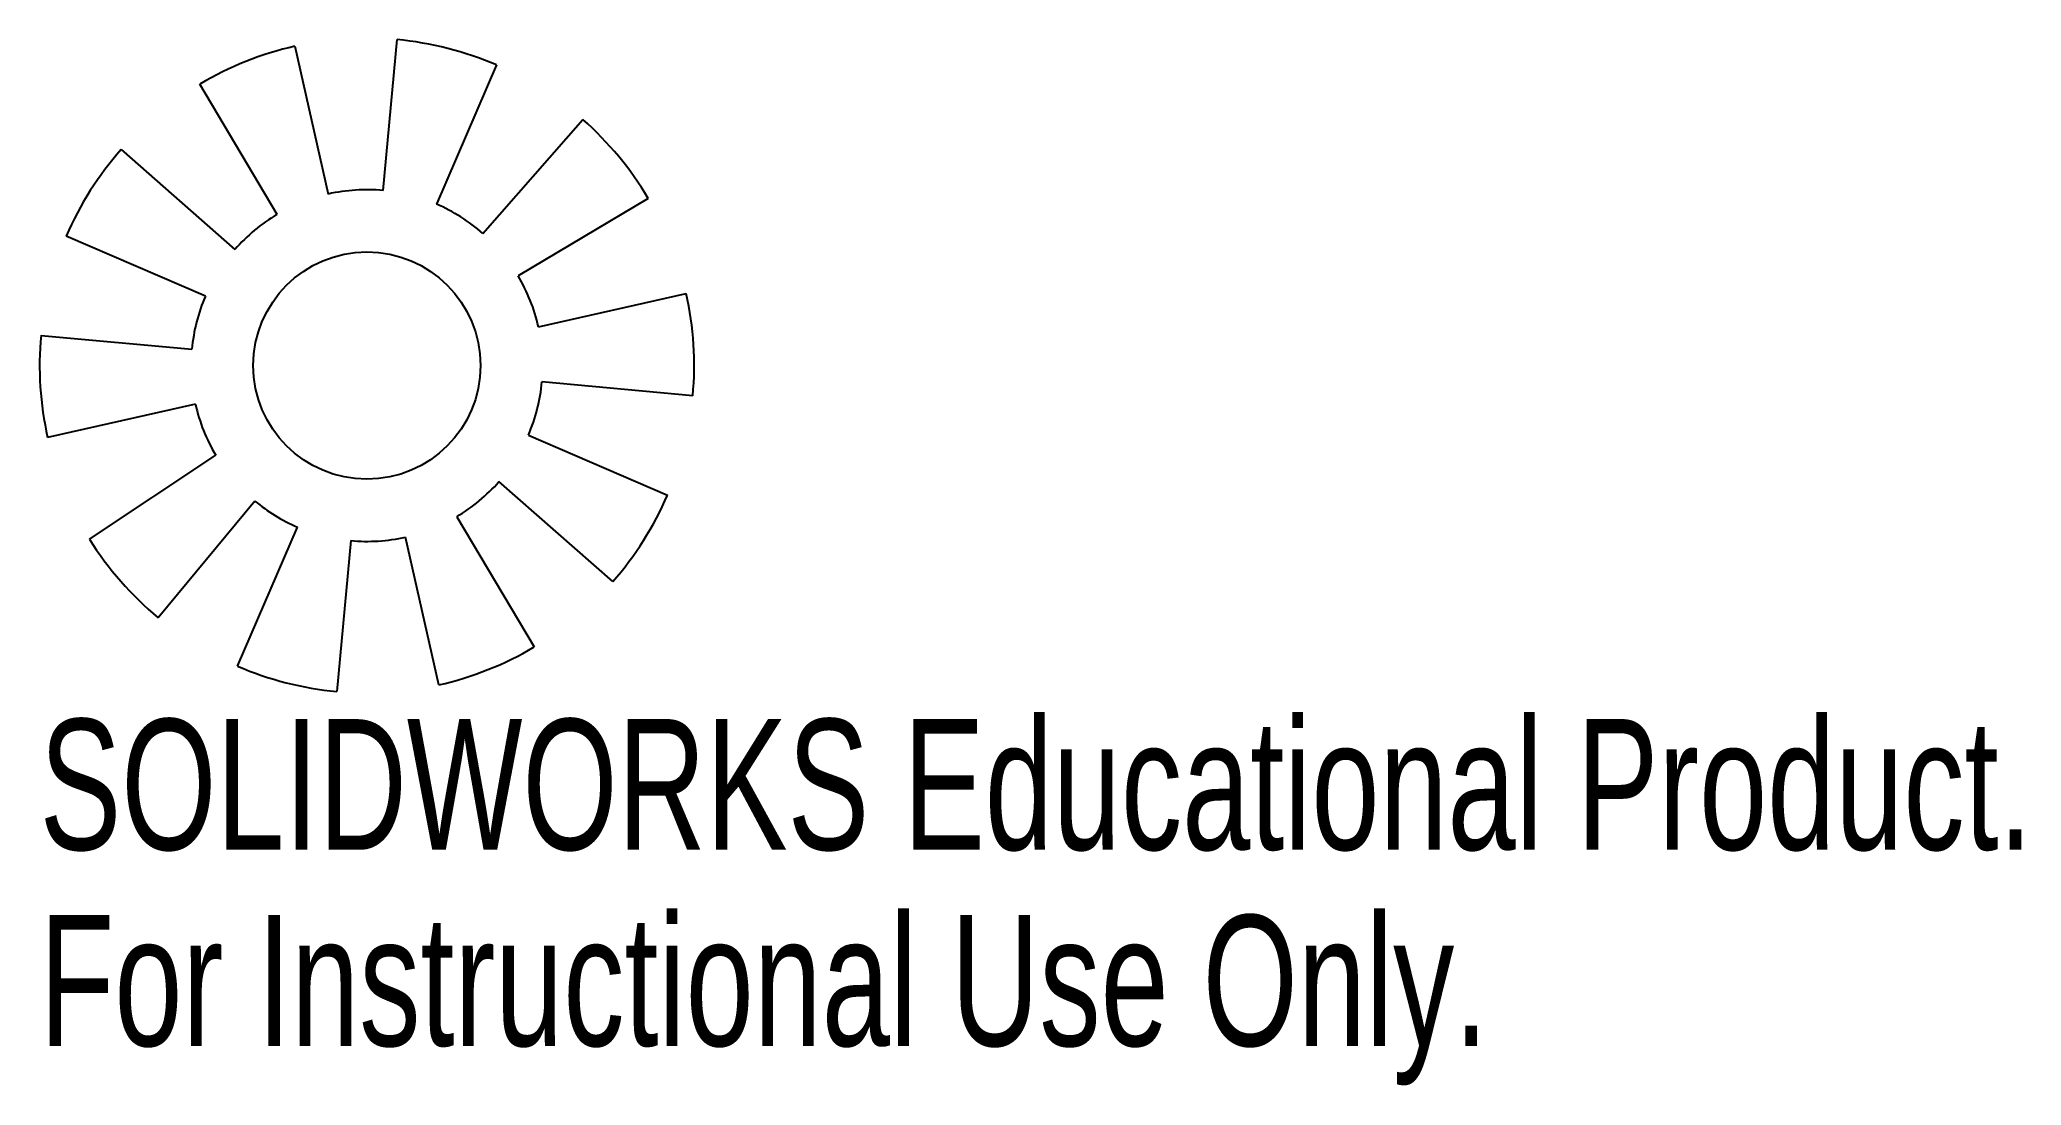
# Model space of a CAD drawing. Header units: millimetres. Extents: x -12.1 to 61.2, y -26.6 to 12.
import ezdxf

# ---------------------------------------------------------------- set-up
doc = ezdxf.new("R2010")
doc.units = ezdxf.units.MM
doc.styles.add('SLDTEXTSTYLE0', font='TXT', dxfattribs={"width": 0.7})

msp = doc.modelspace()

# ---------------------------------------------------------------- linework, layer by layer
at = {"color": 7, "linetype": 'Continuous', "lineweight": 25}
for p, q in [((-2.661, 11.804), (-1.429, 6.341)), ((0.6, 6.472), (1.117, 12.048)), ((4.786, 11.113), (2.571, 5.97)), ((-3.319, 5.589), (-6.178, 10.404)), ((4.29, 4.883), (7.986, 9.091)), ((-9.091, 7.986), (-4.883, 4.29)), ((10.404, 6.178), (5.589, 3.319)), ((-5.97, 2.571), (-11.113, 4.786)), ((6.341, 1.429), (11.804, 2.661)), ((-12.048, 1.117), (-6.472, 0.6)), ((12.048, -1.117), (6.472, -0.6)), ((-6.341, -1.429), (-11.804, -2.661)), ((5.97, -2.571), (11.113, -4.786)), ((-10.259, -6.415), (-5.589, -3.319)), ((9.091, -7.986), (4.883, -4.29)), ((-4.144, -5.008), (-7.714, -9.322)), ((3.319, -5.589), (6.178, -10.404)), ((-4.786, -11.113), (-2.571, -5.97)), ((-0.6, -6.472), (-1.117, -12.048)), ((2.661, -11.804), (1.429, -6.341))]:
    msp.add_line(p, q, dxfattribs=at)
msp.add_circle((0, 0), 4.2, dxfattribs=at)
for radius, start, end in [(12.1, 102.7027, 120.7027), (12.1, 66.7027, 84.7027), (12.1, 30.7027, 48.7027), (12.1, 138.7027, 156.7027), (6.5, 84.7027, 102.7027), (6.5, 48.7027, 66.7027), (6.5, 120.7027, 138.7027), (6.5, 12.7027, 30.7027), (6.5, 156.7027, 174.7027), (12.1, 354.7027, 12.7027), (12.1, 174.7027, 192.7027), (6.5, 336.7027, 354.7027), (6.5, 192.7027, 210.7027), (6.5, 300.7027, 318.7027), (6.5, 230.39031, 246.7027), (12.1, 318.7027, 336.7027), (12.1, 212.0179, 230.39031), (6.5, 264.7027, 282.7027), (12.1, 282.7027, 300.7027), (12.1, 246.7027, 264.7027)]:
    msp.add_arc((0, 0), radius, start, end, dxfattribs=at)

# ---------------------------------------------------------------- texts
at = {"color": 7, "linetype": 'Continuous', "char_height": 4.83362, "attachment_point": 1, "style": 'SLDTEXTSTYLE0'}
for s, insert in [('SOLIDWORKS Educational Product.', (-12.1, -13.068)), ('For Instructional Use Only.', (-12.1, -20.318))]:
    msp.add_mtext(s, dxfattribs=dict(at, insert=insert))

doc.saveas('drawing.dxf')
